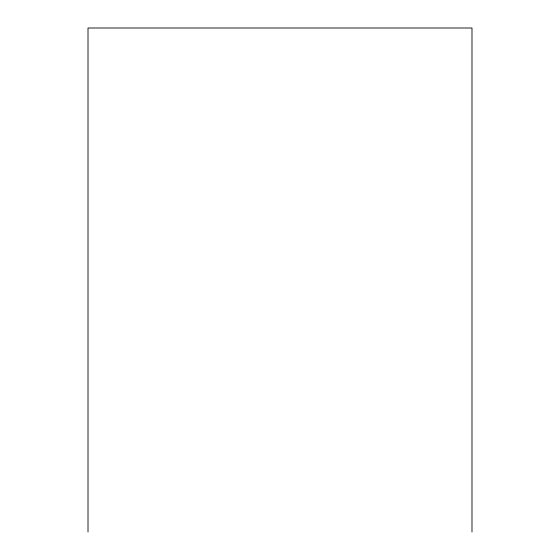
<?xml version="1.0" encoding="UTF-8"?>
<svg xmlns="http://www.w3.org/2000/svg" width="560" height="560" viewBox="0 0 560 560"><rect width="100%" height="100%" fill="white"/><g stroke="black" fill="none" stroke-linecap="round" stroke-linejoin="round"><path stroke-width="0.84" d="M471.989 532L471.989 28L88.011 28L88.011 532"/></g></svg>
